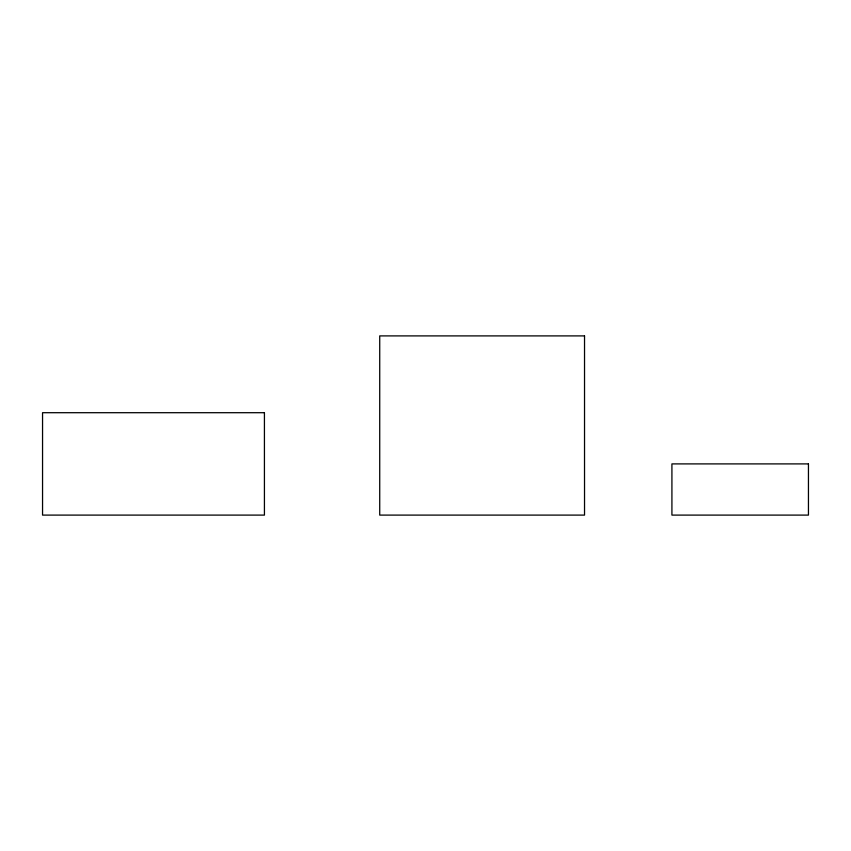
<?xml version="1.0" encoding="UTF-8"?>
<svg xmlns="http://www.w3.org/2000/svg" width="851" height="851" viewBox="0 0 851 851"><rect width="100%" height="100%" fill="white"/><g stroke="black" fill="none" stroke-linecap="round" stroke-linejoin="round"><path stroke-width="1.28" d="M584.531 335.9L379.727 335.9L379.727 515.1L584.531 515.1L584.531 335.9M264.427 412.703L42.55 412.703L42.55 515.1L264.427 515.1L264.427 412.703M808.45 463.901L671.918 463.901L671.918 515.1L808.45 515.1L808.45 463.901"/></g></svg>
